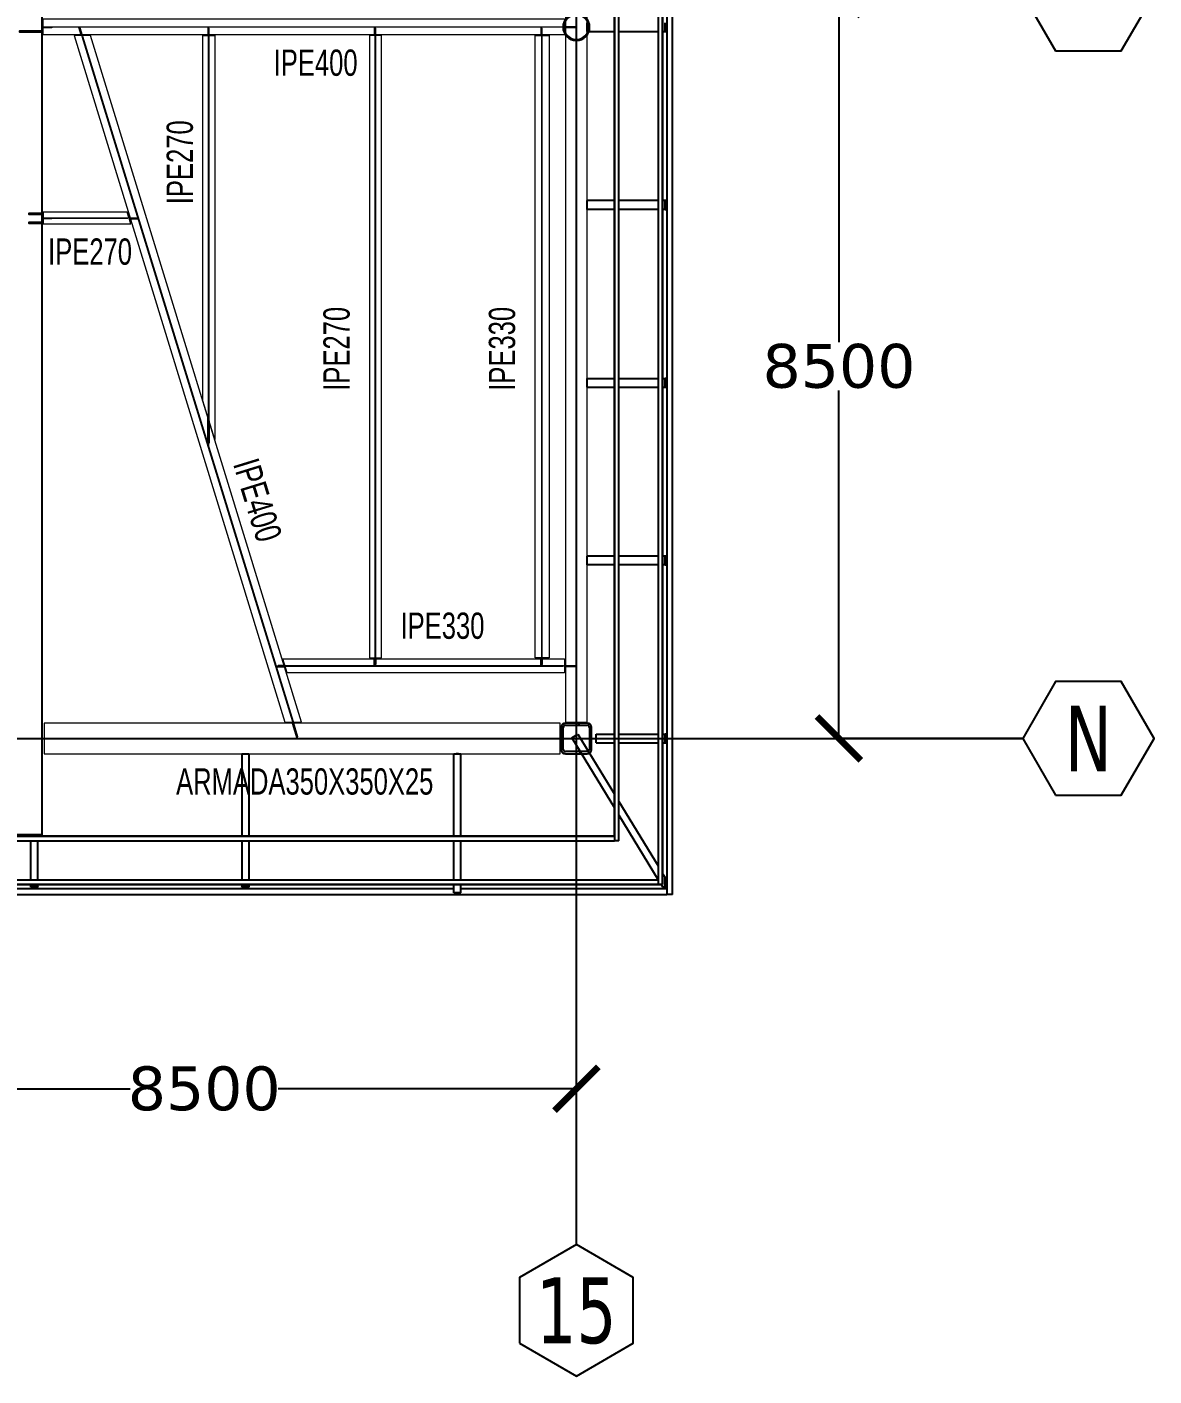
# Model space of a CAD drawing. Header units: millimetres. Extents: x -6598 to 74598, y -11659 to 33736.
# Drawn here: x 61725 to 74598, y -7280 to 8124 of the extents above; entities that cross this region are included whole.
import ezdxf
from ezdxf.enums import TextEntityAlignment as Align

# ---------------------------------------------------------------- set-up
doc = ezdxf.new("R2010")
doc.units = ezdxf.units.MM
for name, color, linetype, lineweight in [('0-2', 10, 'Continuous', 5), ('E_B_PLACA-1', 10, 'Continuous', 25), ('E_B_PLACA-2', 31, 'Continuous', 25), ('E_COLUMNAS-2', 1, 'Continuous', 35), ('E_COLUMNAS-3', 31, 'Continuous', 25), ('E_COLUMNAS-4', 1, 'Continuous', 25), ('E_TEXTO', 3, 'Continuous', 9), ('E_VIGAS-1', 30, 'Continuous', 25), ('E_VIGAS-2', 10, 'Continuous', 25), ('HCB-VIGAS', 4, 'Continuous', 15), ('HCB_ALMA', 255, 'Continuous', 5), ('S-COLS-HDLN-1', 52, 'Continuous', 9)]:
    doc.layers.add(name, color=color, linetype=linetype, lineweight=lineweight)
for name, color, linetype in [('COTAS', 8, 'Continuous'), ('HCB-EJES', 1, 'Continuous'), ('HCB-PLATINAS', 5, 'Continuous'), ('HCB-ROTULOS', 2, 'Continuous')]:
    doc.layers.add(name, color=color, linetype=linetype)
doc.styles.add('Arial Narrow_1', font='', dxfattribs={"width": 0.85, "height": 0.3})
doc.styles.add('ROMANT', font='romant.shx', dxfattribs={"width": 0.8})
doc.styles.add('VERDANA', font='verdana.ttf')
doc.styles.get('Arial Narrow_1').set_extended_font_data('Arial Narrow')
doc.dimstyles.new('1.125', dxfattribs={"dimscale": 0, "dimtxt": 500, "dimasz": 500, "dimexe": 4, "dimexo": 4, "dimgap": 15, "dimtad": 0, "dimdec": 0, "dimzin": 4, "dimdsep": 46, "dimtxsty": 'ROMANT', "dimblk": 'ARCHTICK', "dimcen": -10, "dimclrd": 256, "dimclrt": 3, "dimadec": 0, "dimazin": 0, "dimtfac": 1, "dimtdec": 0, "dimtix": 1, "dimtmove": 0, "dimatfit": 0, "dimldrblk": 'OBLIQUE', "dimfxl": 0.05, "dimtolj": 1, "dimtzin": 0, "dimarcsym": 0})

# ---------------------------------------------------------------- blocks, each defined once
blk = doc.blocks.new('EST_SFM_VIGA-METALICA-SECCION-C - EST_SFM_VIGA-METALICA-UPN100-1529792-_94_00m_N_E-NIVEL-24-TERRAZA DOC')
at = {"layer": 'E_VIGAS-2'}
for p, q in [((14.268, 0.032), (-13.567, 0.032)), ((14.269, 0.032), (14.269, -0.018)), ((-13.568, -0.018), (14.269, -0.018))]:
    blk.add_line(p, q, dxfattribs=at)
blk = doc.blocks.new('EST_SFM_VIGA-METALICA-SECCION-C - EST_SFM_VIGA-METALICA-UPN100-1530878-_94_00m_N_E-NIVEL-24-TERRAZA DOC')
at = {"layer": 'E_VIGAS-2'}
for p, q in [((14.54, 0.018), (-14.294, 0.018)), ((14.54, 0.018), (14.54, -0.032)), ((-14.294, -0.032), (14.54, -0.032))]:
    blk.add_line(p, q, dxfattribs=at)
blk = doc.blocks.new('EST_SFM_VIGA-METALICA-SECCION-C - EST_SFM_VIGA-METALICA-UPN160-1529890-_94_00m_N_E-NIVEL-24-TERRAZA DOC')
at = {"layer": 'E_VIGAS-1'}
for p, q in [((14.506, 0.018), (-14.49, 0.018)), ((14.506, 0.018), (14.506, -0.047)), ((-14.49, -0.047), (14.506, -0.047))]:
    blk.add_line(p, q, dxfattribs=at)
blk = doc.blocks.new('EST_SFM_VIGA-METALICA-SECCION-C - EST_SFM_VIGA-METALICA-UPN100-1527742-_94_00m_N_E-NIVEL-24-TERRAZA DOC')
at = {"layer": 'E_VIGAS-2'}
for p, q in [((34.044, 0.018), (-34.827, 0.018)), ((34.044, 0.018), (34.044, -0.032)), ((-34.827, -0.032), (34.044, -0.032))]:
    blk.add_line(p, q, dxfattribs=at)
blk = doc.blocks.new('EST_SFM_VIGA-METALICA-SECCION-C - EST_SFM_VIGA-METALICA-UPN100-1527772-_94_00m_N_E-NIVEL-24-TERRAZA DOC')
at = {"layer": 'E_VIGAS-2'}
for p, q in [((34.942, 0.032), (-34.929, 0.032)), ((34.942, 0.032), (34.942, -0.018)), ((-34.929, -0.018), (34.942, -0.018))]:
    blk.add_line(p, q, dxfattribs=at)
blk = doc.blocks.new('EST_SFM_VIGA-METALICA-SECCION-C - EST_SFM_VIGA-METALICA-UPN160-1579051-_94_00m_N_E-NIVEL-24-TERRAZA DOC')
at = {"layer": 'E_VIGAS-1'}
for p, q in [((32.521, 0.047), (-35.176, 0.047)), ((34.955, 0.047), (32.603, 0.047)), ((34.955, 0.047), (34.955, -0.018)), ((-35.176, -0.018), (34.955, -0.018))]:
    blk.add_line(p, q, dxfattribs=at)
blk = doc.blocks.new('DCTIB_CNI_EST_MOD-1A-FAC_0001_rvt-2-_94_00m_N_E-NIVEL-24-TERRAZA DOC')
at = {"layer": 'E_B_PLACA-1'}
for p, q in [((-5.177, 167.83), (-5.177, 138.995)), ((-5.727, 139.545), (-5.727, 167.28)), ((-74.597, 139.545), (-5.727, 139.545)), ((-5.177, 138.995), (-75.147, 138.995))]:
    blk.add_line(p, q, dxfattribs=at)
at = {"layer": 'E_B_PLACA-2'}
for p, q in [((-5.177, 138.995), (-5.177, 167.83)), ((-5.727, 167.28), (-5.727, 139.545)), ((-5.727, 139.545), (-74.597, 139.545)), ((-75.147, 138.995), (-5.177, 138.995))]:
    blk.add_line(p, q, dxfattribs=at)
at = {"layer": 'E_COLUMNAS-3'}
for p, q in [((-9.971, 138.952), (-9.945, 138.952)), ((-9.945, 138.949), (-9.971, 138.949)), ((-9.94, 138.952), (-9.913, 138.952)), ((-9.913, 138.949), (-9.94, 138.949)), ((-5.07, 138.882), (-5.128, 138.882))]:
    blk.add_line(p, q, dxfattribs=at)
for centre, radius, start, end in [((-9.971, 138.946), 0.006, 90, 170), ((-9.971, 138.946), 0.006, 90, 170), ((-9.971, 138.946), 0.003, 90, 150), ((-9.971, 138.946), 0.003, 90, 150), ((-9.913, 138.946), 0.006, 10, 90), ((-9.913, 138.946), 0.006, 10, 90), ((-9.913, 138.946), 0.003, 30, 90), ((-9.913, 138.946), 0.003, 30, 90), ((-5.128, 138.946), 0.006, 100, 170), ((-5.128, 138.946), 0.006, 100, 170), ((-5.128, 138.946), 0.003, 120, 150), ((-5.128, 138.946), 0.003, 120, 150)]:
    blk.add_arc(centre, radius, start, end, dxfattribs=at)
at = {"layer": 'E_VIGAS-1'}
for p, q in [((-6.038, 148.735), (-6.038, 148.835)), ((-5.149, 148.835), (-5.149, 148.735)), ((-5.149, 148.735), (-5.149, 148.835)), ((-6.038, 148.735), (-5.727, 148.735)), ((-5.177, 148.735), (-5.149, 148.735)), ((-5.148, 148.735), (-5.149, 148.735)), ((-5.143, 148.782), (-5.148, 148.782)), ((-5.143, 148.782), (-5.148, 148.782)), ((-5.148, 148.782), (-5.143, 148.782)), ((-5.148, 148.772), (-5.148, 148.735)), ((-5.148, 148.735), (-5.129, 148.735)), ((-5.129, 148.782), (-5.143, 148.782)), ((-6.037, 146.704), (-6.037, 146.804)), ((-5.727, 146.804), (-6.037, 146.804)), ((-5.149, 146.804), (-5.177, 146.804)), ((-5.149, 146.804), (-5.149, 146.704)), ((-5.149, 146.704), (-5.149, 146.804)), ((-5.149, 146.804), (-5.148, 146.804)), ((-5.148, 146.804), (-5.148, 146.767)), ((-5.129, 146.804), (-5.148, 146.804)), ((-5.727, 146.704), (-6.037, 146.704)), ((-5.149, 146.704), (-5.177, 146.704)), ((-5.148, 146.704), (-5.149, 146.704)), ((-5.148, 146.757), (-5.143, 146.757)), ((-5.143, 146.757), (-5.148, 146.757)), ((-5.148, 146.757), (-5.143, 146.757)), ((-5.143, 146.752), (-5.148, 146.752)), ((-5.143, 146.752), (-5.148, 146.752)), ((-5.148, 146.752), (-5.143, 146.752)), ((-5.148, 146.742), (-5.148, 146.704)), ((-5.148, 146.704), (-5.129, 146.704)), ((-5.143, 146.757), (-5.129, 146.757)), ((-5.129, 146.752), (-5.143, 146.752)), ((-6.038, 144.674), (-6.038, 144.774)), ((-6.038, 144.774), (-5.727, 144.774)), ((-6.038, 144.674), (-5.727, 144.674)), ((-5.177, 144.774), (-5.149, 144.774)), ((-5.177, 144.674), (-5.149, 144.674)), ((-5.149, 144.774), (-5.149, 144.674)), ((-5.149, 144.774), (-5.148, 144.774)), ((-5.149, 144.674), (-5.149, 144.774)), ((-5.148, 144.674), (-5.149, 144.674)), ((-5.129, 144.774), (-5.148, 144.774)), ((-5.148, 144.774), (-5.148, 144.736)), ((-5.148, 144.726), (-5.143, 144.726)), ((-5.143, 144.726), (-5.148, 144.726)), ((-5.148, 144.726), (-5.143, 144.726)), ((-5.143, 144.721), (-5.148, 144.721)), ((-5.143, 144.721), (-5.148, 144.721)), ((-5.148, 144.721), (-5.143, 144.721)), ((-5.148, 144.711), (-5.148, 144.674)), ((-5.148, 144.674), (-5.129, 144.674)), ((-5.143, 144.726), (-5.129, 144.726)), ((-5.129, 144.721), (-5.143, 144.721)), ((-6.037, 142.643), (-6.037, 142.743)), ((-5.727, 142.743), (-6.037, 142.743)), ((-5.727, 142.643), (-6.037, 142.643)), ((-5.149, 142.743), (-5.177, 142.743)), ((-5.149, 142.643), (-5.177, 142.643)), ((-5.149, 142.743), (-5.149, 142.643)), ((-5.149, 142.643), (-5.149, 142.743)), ((-5.149, 142.743), (-5.148, 142.743)), ((-5.148, 142.643), (-5.149, 142.643)), ((-5.148, 142.743), (-5.148, 142.706)), ((-5.129, 142.743), (-5.148, 142.743)), ((-5.148, 142.696), (-5.143, 142.696)), ((-5.143, 142.696), (-5.148, 142.696)), ((-5.148, 142.696), (-5.143, 142.696)), ((-5.143, 142.69), (-5.148, 142.69)), ((-5.143, 142.69), (-5.148, 142.69)), ((-5.148, 142.69), (-5.143, 142.69)), ((-5.148, 142.68), (-5.148, 142.643)), ((-5.148, 142.643), (-5.129, 142.643)), ((-5.143, 142.696), (-5.129, 142.696)), ((-5.129, 142.69), (-5.143, 142.69)), ((-6.215, 140.67), (-6.145, 140.712)), ((-6.215, 140.67), (-5.727, 139.869)), ((-6.145, 140.712), (-5.727, 140.027)), ((-5.934, 140.612), (-5.934, 140.712)), ((-5.934, 140.712), (-5.727, 140.712)), ((-5.177, 140.712), (-5.149, 140.712)), ((-5.149, 140.712), (-5.149, 140.612)), ((-5.149, 140.712), (-5.148, 140.712)), ((-5.149, 140.612), (-5.149, 140.712)), ((-5.129, 140.712), (-5.148, 140.712)), ((-5.148, 140.712), (-5.148, 140.675)), ((-5.148, 140.665), (-5.143, 140.665)), ((-5.143, 140.665), (-5.148, 140.665)), ((-5.148, 140.665), (-5.143, 140.665)), ((-5.143, 140.66), (-5.148, 140.66)), ((-5.143, 140.66), (-5.148, 140.66)), ((-5.148, 140.66), (-5.143, 140.66)), ((-5.148, 140.65), (-5.148, 140.612)), ((-5.143, 140.665), (-5.129, 140.665)), ((-5.129, 140.66), (-5.143, 140.66)), ((-9.983, 140.487), (-9.901, 140.487)), ((-9.983, 140.487), (-9.983, 139.545)), ((-9.901, 140.487), (-9.901, 139.545)), ((-7.563, 140.488), (-7.535, 140.488)), ((-7.563, 140.487), (-7.481, 140.487)), ((-7.563, 139.545), (-7.563, 140.487)), ((-7.525, 140.488), (-7.525, 140.487)), ((-7.519, 140.488), (-7.525, 140.488)), ((-7.52, 140.487), (-7.52, 140.488)), ((-7.509, 140.488), (-7.481, 140.488)), ((-7.481, 139.545), (-7.481, 140.487)), ((-5.934, 140.612), (-5.727, 140.612)), ((-5.177, 140.612), (-5.149, 140.612)), ((-5.148, 140.612), (-5.149, 140.612)), ((-5.148, 140.612), (-5.129, 140.612)), ((-12.393, 139.567), (-12.311, 139.567)), ((-12.393, 139.545), (-12.393, 139.567)), ((-12.311, 139.545), (-12.311, 139.567)), ((-5.177, 139.124), (-5.149, 139.078)), ((-12.393, 138.967), (-12.393, 138.995)), ((-12.311, 138.967), (-12.393, 138.967)), ((-12.393, 138.966), (-12.393, 138.967)), ((-12.393, 138.967), (-12.311, 138.967)), ((-12.365, 138.966), (-12.393, 138.966)), ((-12.355, 138.961), (-12.355, 138.966)), ((-12.355, 138.947), (-12.355, 138.961)), ((-12.35, 138.966), (-12.35, 138.961)), ((-12.35, 138.961), (-12.35, 138.947)), ((-12.311, 138.966), (-12.339, 138.966)), ((-12.311, 138.967), (-12.311, 138.995)), ((-12.311, 138.967), (-12.311, 138.966)), ((-9.983, 138.995), (-9.983, 138.967)), ((-9.901, 138.967), (-9.983, 138.967)), ((-9.983, 138.967), (-9.901, 138.967)), ((-9.983, 138.966), (-9.983, 138.967)), ((-9.955, 138.966), (-9.983, 138.966)), ((-9.945, 138.961), (-9.945, 138.966)), ((-9.945, 138.947), (-9.945, 138.961)), ((-9.94, 138.966), (-9.94, 138.961)), ((-9.94, 138.961), (-9.94, 138.947)), ((-9.901, 138.966), (-9.929, 138.966)), ((-9.901, 138.995), (-9.901, 138.967)), ((-9.901, 138.967), (-9.901, 138.966)), ((-7.563, 138.9), (-7.563, 138.995)), ((-7.481, 138.9), (-7.481, 138.995)), ((-5.194, 138.995), (-5.177, 138.967)), ((-5.149, 138.967), (-5.177, 138.967)), ((-5.177, 138.967), (-5.149, 138.967)), ((-5.148, 138.966), (-5.177, 138.966)), ((-5.17, 138.966), (-5.158, 138.947)), ((-5.153, 138.95), (-5.153, 138.952)), ((-5.152, 138.955), (-5.151, 138.957)), ((-5.15, 138.959), (-5.149, 138.961)), ((-5.149, 138.967), (-5.149, 139.078)), ((-5.148, 139.076), (-5.148, 139.023)), ((-5.129, 139.033), (-5.148, 139.065)), ((-5.148, 138.972), (-5.148, 138.966)), ((-5.148, 138.966), (-5.148, 138.972)), ((-5.146, 138.999), (-5.143, 138.994)), ((-5.143, 138.984), (-5.146, 138.99)), ((-7.481, 138.9), (-7.563, 138.9))]:
    blk.add_line(p, q, dxfattribs=at)
at = {"layer": 'E_VIGAS-1', "flags": 128}
for points in [[(-5.177, 138.966), (-5.177, 138.967), (-5.177, 138.967)], [(-5.154, 138.947), (-5.153, 138.951), (-5.152, 138.956), (-5.149, 138.96), (-5.146, 138.964), (-5.142, 138.968), (-5.138, 138.97), (-5.135, 138.971)], [(-5.149, 139.078), (-5.149, 139.077), (-5.148, 139.076)], [(-5.143, 138.994), (-5.138, 138.987), (-5.133, 138.978), (-5.129, 138.971)], [(-5.129, 138.961), (-5.133, 138.968), (-5.138, 138.977), (-5.143, 138.984)]]:
    blk.add_lwpolyline(points, dxfattribs=at)
at = {"layer": 'E_VIGAS-1'}
for centre, start_param, end_param in [((-7.535, 140.488), 0, 1.570796), ((-7.535, 140.487), 4.974188, 5.235988), ((-7.535, 140.487), 5.759587, 6.283185), ((-7.509, 140.488), 1.570796, 3.141593), ((-7.509, 140.487), 3.141593, 3.665191), ((-7.509, 140.487), 3.926991, 4.45059)]:
    blk.add_ellipse(centre, major_axis=(0.0107, 0), ratio=0.003149, start_param=start_param, end_param=end_param, dxfattribs=at)
for points, knots in [([(-5.143, 148.782), (-5.143, 148.782), (-5.144, 148.782), (-5.145, 148.781), (-5.146, 148.78), (-5.147, 148.779), (-5.147, 148.778), (-5.147, 148.777), (-5.148, 148.775), (-5.148, 148.774), (-5.148, 148.772)], [0, 0, 0, 0, 0.142857, 0.285714, 0.428571, 0.571429, 0.678571, 0.732143, 0.785714, 1, 1, 1, 1]), ([(-5.148, 146.767), (-5.148, 146.766), (-5.148, 146.765), (-5.147, 146.762), (-5.147, 146.76), (-5.146, 146.759), (-5.145, 146.757), (-5.143, 146.757), (-5.143, 146.757)], [0, 0, 0, 0, 0.142857, 0.285714, 0.428571, 0.571429, 0.785714, 1, 1, 1, 1]), ([(-5.143, 146.752), (-5.143, 146.752), (-5.144, 146.751), (-5.145, 146.751), (-5.146, 146.75), (-5.147, 146.748), (-5.147, 146.747), (-5.147, 146.746), (-5.148, 146.744), (-5.148, 146.743), (-5.148, 146.742)], [0, 0, 0, 0, 0.142857, 0.285714, 0.428571, 0.571429, 0.678571, 0.732143, 0.785714, 1, 1, 1, 1]), ([(-5.148, 144.736), (-5.148, 144.735), (-5.148, 144.734), (-5.147, 144.732), (-5.147, 144.73), (-5.146, 144.728), (-5.145, 144.727), (-5.143, 144.726), (-5.143, 144.726)], [0, 0, 0, 0, 0.142857, 0.285714, 0.428571, 0.571429, 0.785714, 1, 1, 1, 1]), ([(-5.143, 144.721), (-5.143, 144.721), (-5.144, 144.721), (-5.145, 144.72), (-5.146, 144.719), (-5.147, 144.718), (-5.147, 144.716), (-5.147, 144.715), (-5.148, 144.714), (-5.148, 144.712), (-5.148, 144.711)], [0, 0, 0, 0, 0.142857, 0.285714, 0.428571, 0.571429, 0.678571, 0.732143, 0.785714, 1, 1, 1, 1]), ([(-5.148, 142.706), (-5.148, 142.705), (-5.148, 142.703), (-5.147, 142.701), (-5.147, 142.699), (-5.146, 142.697), (-5.145, 142.696), (-5.143, 142.696), (-5.143, 142.696)], [0, 0, 0, 0, 0.142857, 0.285714, 0.428571, 0.571429, 0.785714, 1, 1, 1, 1]), ([(-5.143, 142.69), (-5.143, 142.69), (-5.144, 142.69), (-5.145, 142.69), (-5.146, 142.688), (-5.147, 142.687), (-5.147, 142.686), (-5.147, 142.685), (-5.148, 142.683), (-5.148, 142.682), (-5.148, 142.68)], [0, 0, 0, 0, 0.142857, 0.285714, 0.428571, 0.571429, 0.678571, 0.732143, 0.785714, 1, 1, 1, 1]), ([(-5.148, 140.675), (-5.148, 140.674), (-5.148, 140.673), (-5.147, 140.67), (-5.147, 140.669), (-5.146, 140.667), (-5.145, 140.665), (-5.143, 140.665), (-5.143, 140.665)], [0, 0, 0, 0, 0.142857, 0.285714, 0.428571, 0.571429, 0.785714, 1, 1, 1, 1]), ([(-5.143, 140.66), (-5.143, 140.66), (-5.144, 140.66), (-5.145, 140.659), (-5.146, 140.658), (-5.147, 140.656), (-5.147, 140.655), (-5.147, 140.654), (-5.148, 140.652), (-5.148, 140.651), (-5.148, 140.65)], [0, 0, 0, 0, 0.142857, 0.285714, 0.428571, 0.571429, 0.678571, 0.732143, 0.785714, 1, 1, 1, 1]), ([(-12.365, 138.966), (-12.364, 138.966), (-12.363, 138.966), (-12.36, 138.966), (-12.358, 138.965), (-12.356, 138.964), (-12.355, 138.963), (-12.355, 138.962), (-12.355, 138.961)], [0, 0, 0, 0, 0.142857, 0.285714, 0.428571, 0.571429, 0.785714, 1, 1, 1, 1]), ([(-12.355, 138.961), (-12.355, 138.962), (-12.355, 138.963), (-12.357, 138.965), (-12.358, 138.965), (-12.36, 138.966), (-12.361, 138.966), (-12.362, 138.966), (-12.364, 138.966), (-12.365, 138.966)], [0, 0, 0, 0, 0.285714, 0.428571, 0.571429, 0.678571, 0.732143, 0.785714, 1, 1, 1, 1]), ([(-12.339, 138.966), (-12.34, 138.966), (-12.341, 138.966), (-12.344, 138.966), (-12.346, 138.965), (-12.348, 138.964), (-12.349, 138.963), (-12.35, 138.962), (-12.35, 138.961)], [0, 0, 0, 0, 0.142857, 0.285714, 0.428571, 0.571429, 0.785714, 1, 1, 1, 1]), ([(-12.35, 138.961), (-12.35, 138.962), (-12.349, 138.963), (-12.348, 138.965), (-12.346, 138.965), (-12.345, 138.966), (-12.344, 138.966), (-12.342, 138.966), (-12.34, 138.966), (-12.339, 138.966)], [0, 0, 0, 0, 0.285714, 0.428571, 0.571429, 0.678571, 0.732143, 0.785714, 1, 1, 1, 1]), ([(-9.945, 138.961), (-9.945, 138.962), (-9.945, 138.963), (-9.947, 138.965), (-9.948, 138.965), (-9.95, 138.966), (-9.951, 138.966), (-9.952, 138.966), (-9.954, 138.966), (-9.955, 138.966)], [0, 0, 0, 0, 0.285714, 0.428571, 0.571429, 0.678571, 0.732143, 0.785714, 1, 1, 1, 1]), ([(-9.955, 138.966), (-9.954, 138.966), (-9.953, 138.966), (-9.95, 138.966), (-9.948, 138.965), (-9.946, 138.964), (-9.945, 138.963), (-9.945, 138.962), (-9.945, 138.961)], [0, 0, 0, 0, 0.142857, 0.285714, 0.428571, 0.571429, 0.785714, 1, 1, 1, 1]), ([(-9.94, 138.961), (-9.94, 138.962), (-9.939, 138.963), (-9.938, 138.965), (-9.936, 138.965), (-9.935, 138.966), (-9.934, 138.966), (-9.932, 138.966), (-9.93, 138.966), (-9.929, 138.966)], [0, 0, 0, 0, 0.285714, 0.428571, 0.571429, 0.678571, 0.732143, 0.785714, 1, 1, 1, 1]), ([(-9.929, 138.966), (-9.93, 138.966), (-9.931, 138.966), (-9.934, 138.966), (-9.936, 138.965), (-9.938, 138.964), (-9.939, 138.963), (-9.94, 138.962), (-9.94, 138.961)], [0, 0, 0, 0, 0.142857, 0.285714, 0.428571, 0.571429, 0.785714, 1, 1, 1, 1]), ([(-5.148, 139.023), (-5.148, 139.021), (-5.148, 139.018), (-5.148, 139.014), (-5.147, 139.009), (-5.147, 139.004), (-5.145, 138.998), (-5.143, 138.995), (-5.143, 138.994)], [0, 0, 0, 0, 0.142857, 0.285714, 0.428571, 0.571429, 0.857143, 1, 1, 1, 1]), ([(-5.143, 138.984), (-5.143, 138.985), (-5.144, 138.986), (-5.144, 138.986), (-5.145, 138.987), (-5.145, 138.987), (-5.145, 138.987), (-5.146, 138.987), (-5.146, 138.987), (-5.146, 138.987), (-5.146, 138.986), (-5.147, 138.986), (-5.147, 138.985), (-5.147, 138.985), (-5.147, 138.985), (-5.147, 138.985), (-5.147, 138.985), (-5.147, 138.984), (-5.147, 138.984), (-5.147, 138.983), (-5.147, 138.982), (-5.147, 138.982), (-5.147, 138.982), (-5.147, 138.982), (-5.148, 138.982), (-5.148, 138.981), (-5.148, 138.98), (-5.148, 138.98), (-5.148, 138.979), (-5.148, 138.978), (-5.148, 138.977), (-5.148, 138.975), (-5.148, 138.973), (-5.148, 138.972)], [0, 0, 0, 0, 0.071429, 0.142857, 0.160714, 0.178571, 0.214286, 0.25, 0.285714, 0.321429, 0.357143, 0.392857, 0.410714, 0.419643, 0.428571, 0.4375, 0.446429, 0.464286, 0.5, 0.535714, 0.553571, 0.5625, 0.571429, 0.580357, 0.589286, 0.607143, 0.642857, 0.678571, 0.714286, 0.75, 0.785714, 0.857143, 1, 1, 1, 1]), ([(-5.148, 138.972), (-5.148, 138.973), (-5.148, 138.975), (-5.148, 138.977), (-5.148, 138.978), (-5.148, 138.979), (-5.148, 138.98), (-5.148, 138.98), (-5.148, 138.981), (-5.148, 138.982), (-5.147, 138.982), (-5.147, 138.982), (-5.147, 138.982)], [0, 0, 0, 0, 0.1428571, 0.2142857, 0.25, 0.2857143, 0.3214286, 0.3571429, 0.3928571, 0.4107143, 0.4196429, 0.4285714, 0.4285714, 0.4285714, 0.4285714]), ([(-5.146, 138.987), (-5.146, 138.987), (-5.146, 138.987), (-5.145, 138.987), (-5.145, 138.987), (-5.145, 138.987), (-5.144, 138.986), (-5.144, 138.986), (-5.143, 138.985), (-5.143, 138.984)], [0.7142857, 0.7142857, 0.7142857, 0.7142857, 0.75, 0.7857143, 0.8214286, 0.8392857, 0.8571429, 0.9285714, 1, 1, 1, 1])]:
    blk.add_open_spline(points, degree=3, knots=knots, dxfattribs=at)
for points in [[(-5.149, 138.967), (-5.149, 138.967), (-5.149, 138.967), (-5.148, 138.966), (-5.148, 138.966)], [(-5.147, 139.009), (-5.147, 139.012), (-5.148, 139.016), (-5.148, 139.021), (-5.148, 139.023)], [(-5.143, 138.994), (-5.144, 138.996), (-5.145, 138.999), (-5.146, 139.001)]]:
    blk.add_open_spline(points, degree=3, dxfattribs=at)
at = {"layer": 'E_VIGAS-2'}
for p, q in [((-5.677, 148.735), (-5.227, 148.735)), ((-5.227, 146.804), (-5.677, 146.804)), ((-5.227, 146.704), (-5.677, 146.704)), ((-5.677, 144.774), (-5.227, 144.774)), ((-5.677, 144.674), (-5.227, 144.674)), ((-5.227, 142.743), (-5.677, 142.743)), ((-5.227, 142.643), (-5.677, 142.643)), ((-5.677, 140.712), (-5.227, 140.712)), ((-5.677, 140.612), (-5.227, 140.612)), ((-5.677, 139.944), (-5.227, 139.206)), ((-5.677, 139.787), (-5.227, 139.048)), ((-12.393, 139.045), (-12.393, 139.495)), ((-12.311, 139.045), (-12.311, 139.495)), ((-9.983, 139.495), (-9.983, 139.045)), ((-9.901, 139.495), (-9.901, 139.045)), ((-7.563, 139.045), (-7.563, 139.495)), ((-7.481, 139.045), (-7.481, 139.495))]:
    blk.add_line(p, q, dxfattribs=at)
at = {"layer": 'E_VIGAS-1'}
for name, p, rotation in [('EST_SFM_VIGA-METALICA-SECCION-C - EST_SFM_VIGA-METALICA-UPN100-1530878-_94_00m_N_E-NIVEL-24-TERRAZA DOC', (-5.195, 153.535), 270), ('EST_SFM_VIGA-METALICA-SECCION-C - EST_SFM_VIGA-METALICA-UPN160-1529890-_94_00m_N_E-NIVEL-24-TERRAZA DOC', (-5.082, 153.388), 269.9999999999999), ('EST_SFM_VIGA-METALICA-SECCION-C - EST_SFM_VIGA-METALICA-UPN100-1529792-_94_00m_N_E-NIVEL-24-TERRAZA DOC', (-5.709, 153.763), 270.0000000000001)]:
    blk.add_blockref(name, p, dxfattribs=dict(at, rotation=rotation))
for name, p in [('EST_SFM_VIGA-METALICA-SECCION-C - EST_SFM_VIGA-METALICA-UPN100-1527742-_94_00m_N_E-NIVEL-24-TERRAZA DOC', (-39.77, 139.527)), ('EST_SFM_VIGA-METALICA-SECCION-C - EST_SFM_VIGA-METALICA-UPN160-1579051-_94_00m_N_E-NIVEL-24-TERRAZA DOC', (-40.084, 138.9)), ('EST_SFM_VIGA-METALICA-SECCION-C - EST_SFM_VIGA-METALICA-UPN100-1527772-_94_00m_N_E-NIVEL-24-TERRAZA DOC', (-40.169, 139.013))]:
    blk.add_blockref(name, p, dxfattribs=at)
blk = doc.blocks.new('EST_SCM_COLUMNA-METALICA-SECCION-CUADRADA - EST_SCM_COLUMNA-TUBULAR-CUADRADA_ARMADA_350X350X25-2301523-_94_00m_N_E-NIVEL-24-TERRAZA DOC')
at = {"layer": 'S-COLS-HDLN-1'}
h = blk.add_hatch(dxfattribs=at)
h.set_pattern_fill('FP_5', color=256, style=0, pattern_type=2)
h.set_pattern_definition([(135, (6.162, -140.662), (-0.15909903, -0.15909903), [])])
h.paths.add_polyline_path([(0.055, -0.175), (0.125, -0.175), (0.147, -0.17), (0.16, -0.16), (0.171, -0.144), (0.175, -0.125), (0.175, 0.125), (0.171, 0.144), (0.16, 0.16), (0.144, 0.171), (0.123, 0.175), (-0.132, 0.174), (-0.147, 0.17), (-0.16, 0.16), (-0.171, 0.144), (-0.175, 0.125), (-0.175, -0.125), (-0.171, -0.144), (-0.16, -0.16), (-0.141, -0.172), (-0.125, -0.175)])
h.paths.add_polyline_path([(-0.125, -0.15), (-0.138, -0.147), (-0.147, -0.138), (-0.15, -0.125), (-0.15, 0.125), (-0.147, 0.137), (-0.138, 0.147), (-0.123, 0.15), (0.125, 0.15), (0.137, 0.147), (0.147, 0.137), (0.15, 0.125), (0.15, -0.125), (0.147, -0.138), (0.137, -0.147), (0.125, -0.15), (0.055, -0.15)])
at = {"layer": 'E_COLUMNAS-4'}
for p, q in [((0.125, 0.175), (-0.125, 0.175)), ((-0.175, 0.125), (-0.175, -0.125)), ((-0.15, -0.125), (-0.15, 0.125)), ((-0.125, 0.15), (0.125, 0.15)), ((0.15, 0.125), (0.15, -0.125)), ((0.175, -0.125), (0.175, 0.125)), ((0.125, -0.15), (-0.125, -0.15)), ((-0.125, -0.175), (0.125, -0.175))]:
    blk.add_line(p, q, dxfattribs=at)
for centre, radius, start, end in [((-0.125, 0.125), 0.05, 90, 180), ((0.125, 0.125), 0.05, 360, 90), ((-0.125, 0.125), 0.025, 90, 180), ((0.125, 0.125), 0.025, 0, 90), ((-0.125, -0.125), 0.05, 180, 270), ((-0.125, -0.125), 0.025, 180, 270), ((0.125, -0.125), 0.025, 270, 0), ((0.125, -0.125), 0.05, 270, 360)]:
    blk.add_arc(centre, radius, start, end, dxfattribs=at)
blk = doc.blocks.new('EST_SCM_COLUMNA-METALICA-SECCION-CIRCULAR - EST_SCM_COLUMNA-TUBULAR-CIRCULAR_PTEØ_12__e_10_3mm-V10-_94_00m_N_E-NIVEL-24-TERRAZA DOC')
at = {"layer": 'S-COLS-HDLN-1'}
h = blk.add_hatch(dxfattribs=at)
h.set_pattern_fill('FP_12', color=256, style=0, pattern_type=2)
h.set_pattern_definition([(315, (-6.162, 148.785), (0.15909903, 0.15909903), [])])
h.paths.add_polyline_path([(0.022, 0.151), (-0.022, 0.151), (-0.063, 0.139), (-0.1, 0.115), (-0.128, 0.082), (-0.146, 0.043), (-0.152, 0), (-0.146, -0.043), (-0.124, -0.087), (-0.1, -0.115), (-0.059, -0.14), (-0.02, -0.151), (0.022, -0.151), (0.063, -0.139), (0.1, -0.115), (0.131, -0.077), (0.147, -0.04), (0.152, 0), (0.145, 0.046), (0.124, 0.087), (0.1, 0.115), (0.059, 0.14)])
h.paths.add_polyline_path([(0.02, 0.141), (0.063, 0.127), (0.093, 0.107), (0.12, 0.077), (0.136, 0.04), (0.142, 0), (0.135, -0.043), (0.12, -0.077), (0.093, -0.107), (0.059, -0.129), (0.02, -0.141), (-0.02, -0.141), (-0.059, -0.129), (-0.093, -0.107), (-0.12, -0.077), (-0.136, -0.04), (-0.142, 0), (-0.136, 0.04), (-0.12, 0.077), (-0.093, 0.107), (-0.055, 0.13), (-0.02, 0.141)])
at = {"layer": 'E_COLUMNAS-4'}
for radius, start, end in [(0.152, 0, 180), (0.152, 180, 0), (0.142, 360, 180), (0.142, 180, 360)]:
    blk.add_arc((0, 0), radius, start, end, dxfattribs=at)
blk = doc.blocks.new('_ArchTick')
at = {"color": 0, "linetype": 'ByBlock', "const_width": 0.15}
blk.add_lwpolyline([(-0.5, -0.5), (0.5, 0.5)], dxfattribs=at)
blk = doc.blocks.new('*D419')
at = {"layer": 'COTAS', "color": 0, "lineweight": -2, "transparency": 16777216}
for p, q in [((73094, 8500), (70996, 8500)), ((73094, 0), (70996, 0))]:
    blk.add_line(p, q, dxfattribs=at)
at = {"layer": 'COTAS', "lineweight": -2, "transparency": 16777216}
for p, q in [((71000, 8500), (71000, 4526)), ((71000, 0), (71000, 3974))]:
    blk.add_line(p, q, dxfattribs=at)
at = {"layer": 'Defpoints', "color": 0, "transparency": 16777216}
for p in [(71000, 8500), (73098, 8500), (73098, 0)]:
    blk.add_point(p, dxfattribs=at)
at = {"layer": 'COTAS', "lineweight": -2, "transparency": 16777216, "xscale": 500, "yscale": 500, "zscale": 500}
for p, rotation in [((71000, 8500), 90), ((71000, 0), 270)]:
    blk.add_blockref('_ArchTick', p, dxfattribs=dict(at, rotation=rotation))
at = {"layer": 'COTAS', "color": 3, "transparency": 16777216, "insert": (71000, 4250), "char_height": 500, "attachment_point": 5, "rotation": 0.01, "style": 'VERDANA'}
blk.add_mtext('\\A1;8500', dxfattribs=at)
blk = doc.blocks.new('_Oblique')
at = {"color": 0, "linetype": 'ByBlock', "lineweight": -2}
blk.add_line((-0.5, -0.5), (0.5, 0.5), dxfattribs=at)
blk = doc.blocks.new('*D423')
at = {"layer": 'COTAS', "color": 0, "lineweight": -2, "transparency": 16777216}
for p, q in [((59500, -5776), (59500, -3996)), ((68000, -5776), (68000, -3996))]:
    blk.add_line(p, q, dxfattribs=at)
at = {"layer": 'COTAS', "lineweight": -2, "transparency": 16777216}
for p, q in [((59500, -4000), (62904, -4000)), ((68000, -4000), (64596, -4000))]:
    blk.add_line(p, q, dxfattribs=at)
at = {"layer": 'Defpoints', "color": 0, "transparency": 16777216}
for p in [(68000, -4000), (59500, -5780), (68000, -5780)]:
    blk.add_point(p, dxfattribs=at)
at = {"layer": 'COTAS', "lineweight": -2, "transparency": 16777216, "xscale": 500, "yscale": 500, "zscale": 500, "rotation": 180}
blk.add_blockref('_ArchTick', (59500, -4000), dxfattribs=at)
at = {"layer": 'COTAS', "lineweight": -2, "transparency": 16777216, "xscale": 500, "yscale": 500, "zscale": 500}
blk.add_blockref('_ArchTick', (68000, -4000), dxfattribs=at)
at = {"layer": 'COTAS', "color": 3, "transparency": 16777216, "insert": (63750, -4000), "char_height": 500, "attachment_point": 5, "style": 'VERDANA'}
blk.add_mtext('\\A1;8500', dxfattribs=at)

msp = doc.modelspace()

# ---------------------------------------------------------------- linework, layer by layer
at = {"layer": 'E_VIGAS-1', "color": 30, "true_color": 0xf26722}
msp.add_lwpolyline([(6100, 26595.9), (6100, -1095.9), (61900.2, -1095.6), (61900.2, 26596.1)], close=True, dxfattribs=at)
at = {"layer": 'HCB-EJES'}
for p, q in [((68000.1, -5780.2), (68000.1, 31280.5)), ((-5098.2, 0), (73098.4, 0))]:
    msp.add_line(p, q, dxfattribs=at)
at = {"layer": 'HCB-PLATINAS', "color": 4}
for points in [[(61894.2, 8225.7), (61894.2, 8025.7), (61900.2, 8025.7), (61900.2, 8225.7)], [(61894.2, 6043.1), (61894.2, 5843.1), (61900.2, 5843.1), (61900.2, 6043.1)]]:
    msp.add_lwpolyline(points, close=True, dxfattribs=at)
at = {"layer": 'HCB-PLATINAS', "color": 5}
for points in [[(61892.7, 8075.3), (61894.2, 8071.6), (61892.7, 8068), (61891.9, 8066), (61886.2, 8063.6), (61848.7, 8063.6), (61644.2, 8063.6), (61644.2, 8079.6), (61848.7, 8079.6), (61886.2, 8079.6), (61891.9, 8077.3)], [(61892.7, 5992.6), (61894.2, 5989), (61892.7, 5985.3), (61891.9, 5983.3), (61886.2, 5981), (61848.7, 5981), (61750.2, 5981), (61750.2, 5997), (61848.7, 5997), (61886.2, 5997), (61891.9, 5994.6)], [(61892.7, 5892.6), (61894.2, 5889), (61892.7, 5885.3), (61891.9, 5883.3), (61886.2, 5881), (61848.7, 5881), (61750.2, 5881), (61750.2, 5897), (61848.7, 5897), (61886.2, 5897), (61891.9, 5894.6)]]:
    msp.add_lwpolyline(points, close=True, dxfattribs=at)
at = {"layer": 'HCB-ROTULOS'}
for points in [[(73473.4, 7850.5), (74223.4, 7850.5), (74598.4, 8500), (74223.4, 9149.5), (73473.4, 9149.5), (73098.4, 8500)], [(73473.4, -649.5), (74223.4, -649.5), (74598.4, 0), (74223.4, 649.5), (73473.4, 649.5), (73098.4, 0)], [(67350.6, -6905.2), (68000.1, -7280.2), (68649.6, -6905.2), (68649.6, -6155.2), (68000.1, -5780.2), (67350.6, -6155.2)]]:
    msp.add_lwpolyline(points, close=True, dxfattribs=at)
at = {"layer": 'HCB-VIGAS'}
for points in [[(67875.1, 185), (68125.1, 185), (68125, 25315), (67875, 25315)], [(67865.1, 8035.7), (61910.2, 8035.7), (61910.2, 8215.7), (67865.1, 8215.7)], [(61900.2, 8121.4), (62010.2, 8121.4), (62010.2, 8115.4), (61900.2, 8115.4)], [(64860, 184.6), (62450.5, 8025), (62262.4, 8025), (64671.8, 184.6)], [(62323.7, 8120.3), (62313.2, 8120.3), (62339.6, 8034.6), (62350.1, 8034.6)], [(62353, 8025), (62359.9, 8025), (62332.9, 8112.7), (62326.6, 8110.7)], [(63735.3, 8025.7), (63870.3, 8025.7), (63870.3, 3415.2), (63735.3, 3854.5)], [(63799.5, 8121.4), (63789.5, 8121.4), (63789.5, 8035.7), (63799.5, 8035.7)], [(63799.5, 8025.7), (63806.1, 8025.7), (63806.1, 8111.4), (63799.5, 8111.4)], [(65637.8, 920.2), (65772.8, 920.2), (65772.8, 8025.7), (65637.8, 8025.7)], [(65702, 8121.4), (65692, 8121.4), (65692, 8035.7), (65702, 8035.7)], [(65702, 8025.7), (65708.6, 8025.7), (65708.6, 8111.4), (65702, 8111.4)], [(67687.9, 920.2), (67527.9, 920.2), (67527.9, 8025.7), (67687.9, 8025.7)], [(67604.6, 8121.4), (67594.6, 8121.4), (67594.6, 8035.7), (67604.6, 8035.7)], [(67604.6, 8025.7), (67611.2, 8025.7), (67611.2, 8111.4), (67604.6, 8111.4)], [(67865, 8128.8), (67988.3, 8128.9), (67988.3, 8122.7), (67865, 8122.6)], [(67875, 8112.7), (67875, 8122.7), (68000.1, 8122.7), (68000.1, 8112.7)], [(61910.2, 5875.2), (62912.9, 5875.6), (62871.5, 6009.9), (61910.2, 6009.9)], [(61900.2, 5939.1), (62010.2, 5939.1), (62010.2, 5933.1), (61900.2, 5933.1)], [(62979.8, 5945.9), (62981.7, 5939.7), (62893.1, 5939.6), (62891.2, 5945.9)], [(62906.3, 5929.8), (62903.3, 5939.7), (62992.8, 5939.7), (62995.9, 5929.7)], [(63799.4, 3344.1), (63789.3, 3377), (63789.3, 3668.6), (63799.4, 3635.6)], [(63799.5, 3645.6), (63806.1, 3624.2), (63806, 3373.5), (63799.4, 3373.5)], [(64573.1, 826.5), (64576.1, 816.4), (64665.8, 816.4), (64662.7, 826.5)], [(64672.7, 826.5), (64670.4, 834), (64592.5, 834), (64592.5, 826.5)], [(64696.2, 750.2), (64647, 910.2), (67865.1, 910.2), (67865.1, 750.3)], [(65701.6, 834), (65691.6, 834), (65691.6, 910.2), (65701.6, 910.2)], [(65701.6, 920.2), (65709.1, 920.2), (65709.1, 844), (65701.6, 844)], [(67604.1, 834.1), (67594.1, 834.1), (67594.1, 910.2), (67604.1, 910.2)], [(67604.1, 920.2), (67611.6, 920.2), (67611.6, 844.1), (67604.1, 844.1)], [(67865.1, 833.4), (67988.3, 833.4), (67988.3, 827.2), (67865.1, 827.2)], [(67875.1, 817.2), (67875.1, 827.2), (68000.1, 827.2), (68000.1, 817.2)], [(61922.8, -175), (67815, -175), (67815, 175), (61922.8, 175)], [(64765.2, 175), (64754.7, 175), (64808.2, 0.7), (64818.6, 0.7)], [(64813.4, 18.1), (64820.3, 18.1), (64769.2, 184.6), (64762.3, 184.6)]]:
    msp.add_lwpolyline(points, close=True, dxfattribs=at)
at = {"layer": 'HCB_ALMA'}
for p, q in [((67865.1, 8121.4), (61910.2, 8121.4)), ((64760.2, 188.2), (62355.2, 8014.3)), ((64769.2, 188.2), (62364.2, 8014.3)), ((63799.5, 3645.6), (63799.5, 8034.8)), ((63806.1, 3624.1), (63806.1, 8035.2)), ((65702, 920.2), (65702, 8034.8)), ((65708.6, 920.2), (65708.6, 8034.8)), ((67604.1, 895.3), (67604.1, 8037.7)), ((67611.6, 895.3), (67611.6, 8037.7)), ((61913, 5945.7), (62875.6, 5945.7)), ((61913, 5939.1), (62877.6, 5939.1)), ((63806.1, 3614.1), (63806.1, 3614.1)), ((64672.7, 834.1), (67855.1, 834.1)), ((64672.7, 826.6), (67855.1, 826.6)), ((67762.4, 0), (63971.5, 0))]:
    msp.add_line(p, q, dxfattribs=at)

# ---------------------------------------------------------------- block references
at = {"layer": '0-2', "xscale": 999.9999999999992, "yscale": 999.9999999999992, "zscale": 999.9999999999992}
msp.add_blockref('DCTIB_CNI_EST_MOD-1A-FAC_0001_rvt-2-_94_00m_N_E-NIVEL-24-TERRAZA DOC', (74162.1, -140662.4), dxfattribs=at)
at = {"layer": 'E_COLUMNAS-2', "xscale": 999.9999999999992, "yscale": 999.9999999999992, "zscale": 999.9999999999992, "rotation": 180}
msp.add_blockref('EST_SCM_COLUMNA-METALICA-SECCION-CIRCULAR - EST_SCM_COLUMNA-TUBULAR-CIRCULAR_PTEØ_12__e_10_3mm-V10-_94_00m_N_E-NIVEL-24-TERRAZA DOC', (68000, 8122.5), dxfattribs=at)
at = {"layer": 'E_COLUMNAS-2', "xscale": 999.9999999999992, "yscale": 999.9999999999992, "zscale": 999.9999999999992}
msp.add_blockref('EST_SCM_COLUMNA-METALICA-SECCION-CUADRADA - EST_SCM_COLUMNA-TUBULAR-CUADRADA_ARMADA_350X350X25-2301523-_94_00m_N_E-NIVEL-24-TERRAZA DOC', (68000, 0), dxfattribs=at)

# ---------------------------------------------------------------- texts
at = {"layer": 'E_TEXTO', "char_height": 300, "attachment_point": 1, "style": 'Arial Narrow_1'}
for s, insert, width in [('IPE400', (64543.4, 7866.1), 1206.139), ('IPE270', (61966.7, 5709.2), 1206.139), ('ARMADA350X350X25', (63428.7, -341.3), 3669.524)]:
    msp.add_mtext(s, dxfattribs=dict(at, insert=insert, width=width))
at = {"layer": 'E_TEXTO', "char_height": 300, "width": 1206.139, "attachment_point": 1, "style": 'Arial Narrow_1'}
for s, insert, rotation in [('IPE270', (63320.4, 6100), 90), ('IPE270', (65110.6, 3969.9), 90), ('IPE330', (67000.6, 3969.9), 90), ('IPE400', (64363.3, 3223.7), 287.08294), ('IPE330', (65992.3, 1437.5), 0.0001)]:
    msp.add_mtext(s, dxfattribs=dict(at, insert=insert, rotation=rotation))
at = {"layer": 'HCB-ROTULOS', "color": 4, "style": 'VERDANA', "width": 0.7}
for s, p in [('N', (73847, 0)), ('15', (68000.1, -6530.2))]:
    msp.add_text(s, height=750, dxfattribs=at).set_placement(p, align=Align.MIDDLE_CENTER)

# ---------------------------------------------------------------- dimensions: what is measured, and where the dimension line sits
at = {"layer": 'COTAS'}
dim = msp.add_linear_dim(base=(71000.1, 8500), p1=(73098.4, 0), p2=(73098.4, 8500), angle=270, dimstyle='1.125', override={"dimscale": 1, "dimtxsty": 'VERDANA'}, dxfattribs=at)
dim.commit()
dim.dimension.update_dxf_attribs({"geometry": '*D419', "text_midpoint": (71000.1, 4250), "text_rotation": 0.01})
dim = msp.add_linear_dim(base=(68000.1, -4000), p1=(59500.1, -5780.2), p2=(68000.1, -5780.2), angle=180, dimstyle='1.125', override={"dimscale": 1, "dimtxsty": 'VERDANA'}, dxfattribs=at)
dim.commit()
dim.dimension.update_dxf_attribs({"geometry": '*D423', "text_midpoint": (63750.1, -4000)})

doc.saveas('drawing.dxf')
